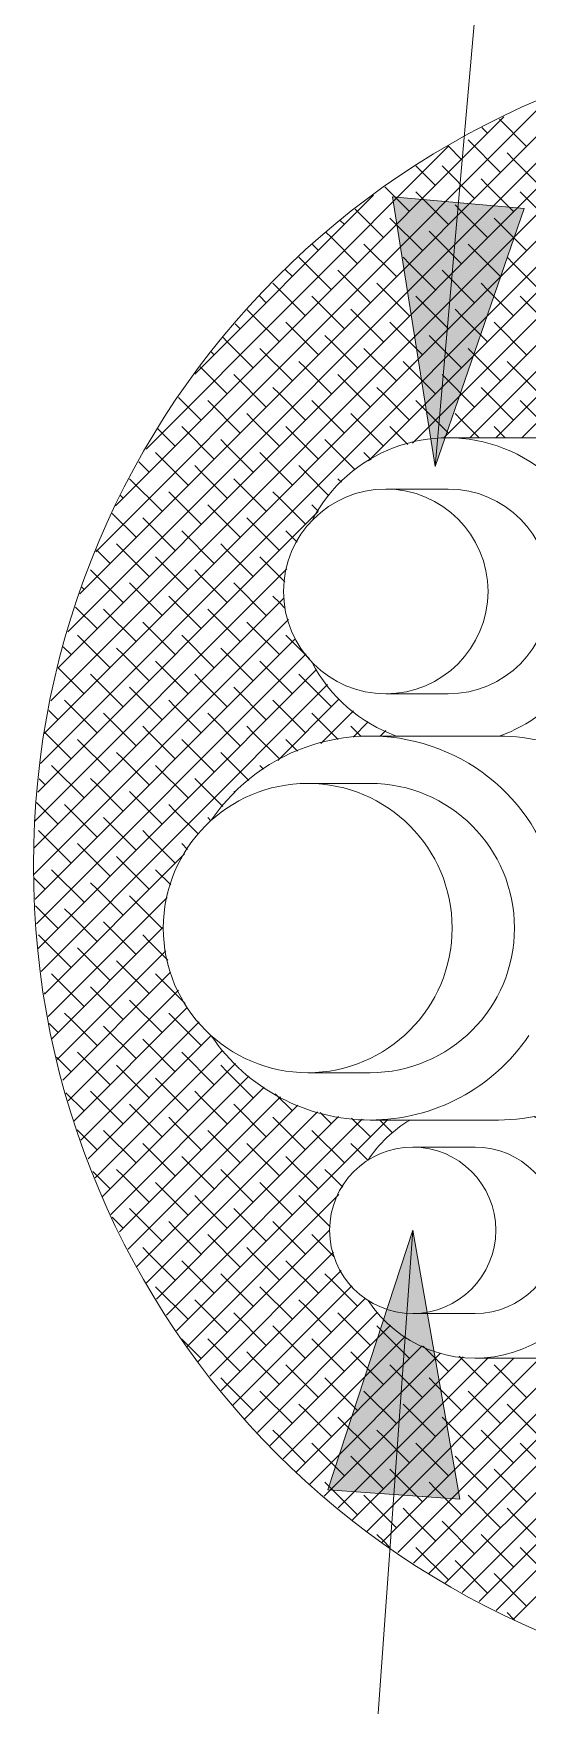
# Model space of a CAD drawing. Header units: feet. Extents: x 353 to 697, y -24 to 522.
# Drawn here: x 430.82 to 438.55, y 24.13 to 50.26 of the extents above; entities that cross this region are included whole.
import ezdxf

# ---------------------------------------------------------------- set-up
doc = ezdxf.new("R2010")
doc.units = ezdxf.units.FT
doc.header["$LTSCALE"] = 1.7
doc.layers.add('63', color=7, linetype='Continuous', lineweight=13)

msp = doc.modelspace()

# ---------------------------------------------------------------- hatches: boundary and pattern name
at = {"layer": '63'}
for points in [[(436.437, 47.705), (437.104, 43.49), (438.499, 47.523)], [(437.49, 27.354), (436.755, 31.558), (435.426, 27.503)]]:
    msp.add_hatch(color=256, dxfattribs=at).paths.add_polyline_path(points)

# ---------------------------------------------------------------- linework, layer by layer
for p, q in [((436.064, 43.578), (442.691, 50.204)), ((436.752, 43.858), (443.121, 50.227)), ((437.237, 43.936), (443.54, 50.238)), ((437.649, 43.94), (443.958, 50.25)), ((438.056, 43.94), (444.354, 50.238)), ((438.463, 43.94), (444.732, 50.209)), ((430.932, 38.853), (442.222, 50.143)), ((430.99, 39.318), (441.753, 50.081)), ((431.095, 39.83), (441.259, 49.994)), ((431.2, 40.343), (440.724, 49.867)), ((431.359, 40.908), (440.19, 49.739)), ((431.546, 41.503), (439.568, 49.525)), ((431.795, 42.16), (438.941, 49.305)), ((432.106, 42.878), (438.181, 48.953)), ((438.537, 48.494), (438.111, 48.92)), ((437.926, 48.698), (437.834, 48.79)), ((432.583, 43.762), (437.321, 48.5)), ((437.519, 48.291), (437.314, 48.496)), ((438.13, 48.087), (437.621, 48.596)), ((438.334, 48.291), (438.232, 48.392)), ((437.112, 47.883), (436.806, 48.189)), ((437.723, 47.68), (437.214, 48.189)), ((438.741, 47.883), (438.334, 48.291)), ((436.704, 47.476), (436.318, 47.862)), ((437.926, 47.883), (437.824, 47.985)), ((438.334, 47.476), (437.926, 47.883)), ((433.346, 44.932), (436.143, 47.729)), ((436.093, 47.68), (436.086, 47.687)), ((437.315, 47.272), (436.806, 47.782)), ((437.519, 47.476), (437.417, 47.578)), ((438.945, 47.272), (438.435, 47.782)), ((435.686, 47.272), (435.622, 47.336)), ((435.89, 47.476), (435.855, 47.511)), ((436.297, 47.069), (435.89, 47.476)), ((436.908, 46.865), (436.399, 47.374)), ((437.926, 47.069), (437.519, 47.476)), ((438.537, 46.865), (438.028, 47.374)), ((435.483, 47.069), (435.397, 47.155)), ((435.89, 46.661), (435.483, 47.069)), ((437.112, 47.069), (437.01, 47.171)), ((437.519, 46.661), (437.112, 47.069)), ((435.279, 46.865), (435.186, 46.958)), ((436.501, 46.458), (435.992, 46.967)), ((438.13, 46.458), (437.621, 46.967)), ((434.872, 46.458), (434.764, 46.565)), ((435.075, 46.661), (434.975, 46.761)), ((435.483, 46.254), (435.075, 46.661)), ((436.093, 46.051), (435.584, 46.56)), ((436.704, 46.661), (436.603, 46.763)), ((437.112, 46.254), (436.704, 46.661)), ((437.723, 46.051), (437.214, 46.56)), ((438.334, 46.661), (438.232, 46.763)), ((438.741, 46.254), (438.334, 46.661)), ((434.668, 46.254), (434.566, 46.356)), ((435.075, 45.847), (434.668, 46.254)), ((436.297, 46.254), (436.195, 46.356)), ((436.704, 45.847), (436.297, 46.254)), ((437.926, 46.254), (437.824, 46.356)), ((438.334, 45.847), (437.926, 46.254)), ((434.464, 46.051), (434.357, 46.158)), ((435.686, 45.643), (435.177, 46.152)), ((437.315, 45.643), (436.806, 46.152)), ((438.945, 45.643), (438.435, 46.152)), ((434.057, 45.643), (433.977, 45.723)), ((434.261, 45.847), (434.167, 45.941)), ((434.668, 45.44), (434.261, 45.847)), ((435.279, 45.236), (434.77, 45.745)), ((435.89, 45.847), (435.788, 45.949)), ((436.297, 45.44), (435.89, 45.847)), ((436.908, 45.236), (436.399, 45.745)), ((437.519, 45.847), (437.417, 45.949)), ((437.926, 45.44), (437.519, 45.847)), ((438.537, 45.236), (438.028, 45.745)), ((433.853, 45.44), (433.787, 45.506)), ((435.483, 45.44), (435.381, 45.541)), ((437.112, 45.44), (437.01, 45.541)), ((433.65, 45.236), (433.598, 45.288)), ((434.261, 45.032), (433.853, 45.44)), ((434.872, 44.829), (434.362, 45.338)), ((435.89, 45.032), (435.483, 45.44)), ((436.501, 44.829), (435.992, 45.338)), ((437.519, 45.032), (437.112, 45.44)), ((438.13, 44.829), (437.621, 45.338)), ((433.446, 45.032), (433.429, 45.049)), ((433.853, 44.625), (433.446, 45.032)), ((435.075, 45.032), (434.973, 45.134)), ((435.483, 44.625), (435.075, 45.032)), ((436.704, 45.032), (436.603, 45.134)), ((437.112, 44.625), (436.704, 45.032)), ((438.334, 45.032), (438.232, 45.134)), ((438.741, 44.625), (438.334, 45.032)), ((434.464, 44.421), (433.955, 44.93)), ((434.668, 44.625), (434.566, 44.727)), ((436.093, 44.421), (435.584, 44.93)), ((436.297, 44.625), (436.195, 44.727)), ((437.723, 44.421), (437.214, 44.93)), ((437.926, 44.625), (437.824, 44.727)), ((433.446, 44.218), (433.092, 44.572)), ((434.057, 44.014), (433.548, 44.523)), ((435.075, 44.218), (434.668, 44.625)), ((435.686, 44.014), (435.177, 44.523)), ((436.704, 44.218), (436.297, 44.625)), ((437.315, 44.014), (436.806, 44.523)), ((438.334, 44.218), (437.926, 44.625)), ((438.945, 44.014), (438.435, 44.523)), ((434.261, 44.218), (434.159, 44.32)), ((434.668, 43.81), (434.261, 44.218)), ((435.89, 44.218), (435.788, 44.32)), ((436.297, 43.81), (435.89, 44.218)), ((437.519, 44.218), (437.417, 44.32)), ((437.796, 43.94), (437.519, 44.218)), ((433.039, 43.81), (432.764, 44.085)), ((433.65, 43.607), (433.141, 44.116)), ((433.853, 43.81), (433.752, 43.912)), ((435.279, 43.607), (434.77, 44.116)), ((435.483, 43.81), (435.381, 43.912)), ((436.677, 43.838), (436.399, 44.116)), ((437.308, 43.94), (439.318, 43.94)), ((438.204, 43.94), (438.028, 44.116)), ((433.242, 43.199), (432.733, 43.709)), ((434.261, 43.403), (433.853, 43.81)), ((434.872, 43.199), (434.362, 43.709)), ((435.855, 43.438), (435.483, 43.81)), ((436.103, 43.598), (435.992, 43.709)), ((432.631, 43.403), (432.471, 43.563)), ((433.446, 43.403), (433.344, 43.505)), ((433.853, 42.996), (433.446, 43.403)), ((435.075, 43.403), (434.973, 43.505)), ((435.444, 43.035), (435.075, 43.403)), ((432.835, 42.792), (432.326, 43.301)), ((434.464, 42.792), (433.955, 43.301)), ((435.64, 43.245), (435.584, 43.301)), ((437.308, 43.14), (436.333, 43.14)), ((437.308, 43.14), (436.333, 43.14)), ((432.224, 42.996), (432.178, 43.042)), ((433.039, 42.996), (432.937, 43.098)), ((433.446, 42.589), (433.039, 42.996)), ((434.057, 42.385), (433.548, 42.894)), ((434.668, 42.996), (434.566, 43.098)), ((435.075, 42.589), (434.668, 42.996)), ((435.278, 42.793), (435.177, 42.894)), ((430.887, 38.401), (435.273, 42.787)), ((432.428, 42.385), (432.055, 42.758)), ((432.631, 42.589), (432.53, 42.69)), ((433.039, 42.181), (432.631, 42.589)), ((434.261, 42.589), (434.159, 42.69)), ((434.668, 42.181), (434.261, 42.589)), ((433.65, 41.978), (433.141, 42.487)), ((434.946, 42.311), (434.77, 42.487)), ((432.021, 41.978), (431.808, 42.19)), ((432.224, 42.181), (432.122, 42.283)), ((432.631, 41.774), (432.224, 42.181)), ((433.242, 41.57), (432.733, 42.079)), ((433.853, 42.181), (433.752, 42.283)), ((434.261, 41.774), (433.853, 42.181)), ((434.754, 41.687), (434.362, 42.079)), ((430.842, 37.948), (434.785, 41.891)), ((431.817, 41.774), (431.715, 41.876)), ((433.446, 41.774), (433.344, 41.876)), ((431.613, 41.57), (431.578, 41.605)), ((432.224, 41.367), (431.817, 41.774)), ((432.835, 41.163), (432.326, 41.672)), ((433.853, 41.367), (433.446, 41.774)), ((434.464, 41.163), (433.955, 41.672)), ((430.827, 37.526), (434.742, 41.44)), ((431.817, 40.959), (431.481, 41.296)), ((433.039, 41.367), (432.937, 41.468)), ((433.446, 40.959), (433.039, 41.367)), ((434.668, 41.367), (434.566, 41.468)), ((434.756, 41.279), (434.668, 41.367)), ((430.828, 37.119), (434.81, 41.102)), ((432.428, 40.756), (431.919, 41.265)), ((432.631, 40.959), (432.53, 41.061)), ((434.057, 40.756), (433.548, 41.265)), ((434.261, 40.959), (434.159, 41.061)), ((430.848, 36.732), (434.917, 40.801)), ((432.021, 40.348), (431.511, 40.858)), ((433.039, 40.552), (432.631, 40.959)), ((433.65, 40.348), (433.141, 40.858)), ((434.668, 40.552), (434.261, 40.959)), ((435.139, 40.488), (434.77, 40.858)), ((430.868, 36.344), (435.086, 40.563)), ((431.41, 40.552), (431.285, 40.676)), ((432.224, 40.552), (432.122, 40.654)), ((432.631, 40.145), (432.224, 40.552)), ((433.853, 40.552), (433.752, 40.654)), ((434.261, 40.145), (433.853, 40.552)), ((430.888, 35.957), (435.25, 40.32)), ((431.613, 39.941), (431.202, 40.352)), ((431.817, 40.145), (431.715, 40.247)), ((433.242, 39.941), (432.733, 40.45)), ((433.446, 40.145), (433.344, 40.247)), ((434.872, 39.941), (434.362, 40.45)), ((435.075, 40.145), (434.973, 40.247)), ((430.939, 35.601), (435.421, 40.083)), ((432.224, 39.737), (431.817, 40.145)), ((432.835, 39.534), (432.326, 40.043)), ((433.853, 39.737), (433.446, 40.145)), ((434.464, 39.534), (433.955, 40.043)), ((435.483, 39.737), (435.075, 40.145)), ((431.41, 39.737), (431.308, 39.839)), ((431.817, 39.33), (431.41, 39.737)), ((433.039, 39.737), (432.937, 39.839)), ((433.446, 39.33), (433.039, 39.737)), ((434.668, 39.737), (434.566, 39.839)), ((434.643, 38.898), (435.605, 39.86)), ((435.075, 39.33), (434.668, 39.737)), ((437.308, 39.94), (436.333, 39.94)), ((436.333, 39.94), (437.308, 39.94)), ((431.206, 39.534), (431.063, 39.677)), ((432.428, 39.127), (431.919, 39.636)), ((434.057, 39.127), (433.548, 39.636)), ((435.587, 39.226), (435.177, 39.636)), ((435.316, 39.164), (435.826, 39.673)), ((435.825, 39.265), (436.06, 39.5)), ((431.002, 39.33), (430.994, 39.338)), ((431.41, 38.923), (431.002, 39.33)), ((432.021, 38.719), (431.511, 39.228)), ((432.631, 39.33), (432.53, 39.432)), ((433.039, 38.923), (432.631, 39.33)), ((433.65, 38.719), (433.141, 39.228)), ((434.261, 39.33), (434.159, 39.432)), ((434.668, 38.923), (434.261, 39.33)), ((434.954, 39.044), (434.77, 39.228)), ((435.89, 39.33), (435.788, 39.432)), ((435.948, 39.272), (435.89, 39.33)), ((438.097, 39.28), (436.087, 39.28)), ((436.247, 39.28), (436.332, 39.365)), ((432.224, 38.923), (432.122, 39.025)), ((433.853, 38.923), (433.752, 39.025)), ((431.613, 38.312), (431.104, 38.821)), ((432.631, 38.516), (432.224, 38.923)), ((433.242, 38.312), (432.733, 38.821)), ((434.191, 38.586), (433.853, 38.923)), ((434.421, 38.762), (434.362, 38.821)), ((431.002, 38.516), (430.908, 38.61)), ((431.817, 38.516), (431.715, 38.617)), ((432.224, 38.108), (431.817, 38.516)), ((432.835, 37.905), (432.326, 38.414)), ((433.446, 38.516), (433.344, 38.617)), ((433.784, 38.177), (433.446, 38.516)), ((433.971, 38.398), (433.955, 38.414)), ((435.112, 38.54), (436.087, 38.54)), ((436.087, 38.54), (435.112, 38.54)), ((431.206, 37.905), (430.871, 38.24)), ((431.41, 38.108), (431.308, 38.21)), ((433.039, 38.108), (432.937, 38.21)), ((431.817, 37.701), (431.41, 38.108)), ((432.428, 37.497), (431.919, 38.006)), ((433.402, 37.745), (433.039, 38.108)), ((433.597, 37.957), (433.548, 38.006)), ((431.002, 37.701), (430.9, 37.803)), ((431.41, 37.294), (431.002, 37.701)), ((432.631, 37.701), (432.53, 37.803)), ((433.039, 37.294), (432.631, 37.701)), ((430.994, 35.249), (433.182, 37.437)), ((432.021, 37.09), (431.511, 37.599)), ((432.224, 37.294), (432.122, 37.396)), ((433.232, 37.508), (433.141, 37.599)), ((431.613, 36.683), (431.104, 37.192)), ((432.631, 36.886), (432.224, 37.294)), ((432.968, 36.957), (432.733, 37.192)), ((431.002, 36.886), (430.831, 37.058)), ((431.817, 36.886), (431.715, 36.988)), ((432.224, 36.479), (431.817, 36.886)), ((431.206, 36.275), (430.853, 36.629)), ((431.049, 34.897), (432.911, 36.759)), ((431.41, 36.479), (431.308, 36.581)), ((432.835, 36.275), (432.326, 36.785)), ((431.817, 36.072), (431.41, 36.479)), ((432.428, 35.868), (431.919, 36.377)), ((431.002, 36.072), (430.9, 36.174)), ((431.41, 35.665), (431.002, 36.072)), ((431.108, 34.549), (432.853, 36.294)), ((432.631, 36.072), (432.53, 36.174)), ((432.926, 35.778), (432.631, 36.072)), ((431.193, 34.226), (432.893, 35.926)), ((432.021, 35.461), (431.511, 35.97)), ((431.613, 35.054), (431.104, 35.563)), ((431.278, 33.904), (432.967, 35.593)), ((432.224, 35.665), (432.122, 35.766)), ((432.631, 35.257), (432.224, 35.665)), ((433.195, 35.101), (432.733, 35.563)), ((431.363, 33.582), (433.09, 35.308)), ((431.817, 35.257), (431.715, 35.359)), ((431.002, 35.257), (430.991, 35.268)), ((431.452, 33.263), (433.227, 35.038)), ((432.224, 34.85), (431.817, 35.257)), ((432.835, 34.646), (432.326, 35.155)), ((431.206, 34.646), (431.066, 34.786)), ((431.41, 34.85), (431.308, 34.952)), ((431.817, 34.443), (431.41, 34.85)), ((431.563, 32.967), (433.413, 34.816)), ((433.039, 34.85), (432.937, 34.952)), ((433.446, 34.443), (433.039, 34.85)), ((431.675, 32.672), (433.602, 34.599)), ((432.428, 34.239), (431.919, 34.748)), ((432.631, 34.443), (432.53, 34.544)), ((431.41, 34.035), (431.184, 34.261)), ((432.021, 33.832), (431.511, 34.341)), ((431.787, 32.376), (433.779, 34.368)), ((433.039, 34.035), (432.631, 34.443)), ((433.65, 33.832), (433.141, 34.341)), ((431.898, 32.08), (433.982, 34.164)), ((432.031, 31.806), (434.193, 33.968)), ((432.224, 34.035), (432.122, 34.137)), ((432.631, 33.628), (432.224, 34.035)), ((433.853, 34.035), (433.752, 34.137)), ((434.261, 33.628), (433.853, 34.035)), ((435.112, 34.02), (436.087, 34.02)), ((435.112, 34.02), (436.087, 34.02)), ((431.613, 33.424), (431.33, 33.707)), ((431.817, 33.628), (431.715, 33.73)), ((432.167, 31.535), (434.429, 33.796)), ((433.242, 33.424), (432.733, 33.934)), ((433.446, 33.628), (433.344, 33.73)), ((432.224, 33.221), (431.817, 33.628)), ((432.303, 31.263), (434.684, 33.644)), ((432.835, 33.017), (432.326, 33.526)), ((432.439, 30.992), (434.959, 33.512)), ((433.853, 33.221), (433.446, 33.628)), ((434.464, 33.017), (433.955, 33.526)), ((434.872, 33.424), (434.604, 33.692)), ((432.585, 30.731), (435.265, 33.41)), ((432.744, 30.482), (435.595, 33.333)), ((432.902, 30.233), (435.963, 33.294)), ((433.039, 33.221), (432.937, 33.323)), ((433.446, 32.813), (433.039, 33.221)), ((433.061, 29.985), (436.356, 33.28)), ((434.668, 33.221), (434.566, 33.323)), ((435.075, 32.813), (434.668, 33.221)), ((435.483, 33.221), (435.308, 33.396)), ((436.093, 33.017), (435.799, 33.311)), ((438.097, 33.28), (436.087, 33.28)), ((436.297, 33.221), (436.238, 33.28)), ((436.438, 33.08), (436.297, 33.221)), ((431.817, 32.813), (431.503, 33.128)), ((432.428, 32.61), (431.919, 33.119)), ((434.057, 32.61), (433.548, 33.119)), ((435.686, 32.61), (435.177, 33.119)), ((432.631, 32.813), (432.53, 32.915)), ((433.039, 32.406), (432.631, 32.813)), ((433.65, 32.203), (433.141, 32.712)), ((434.261, 32.813), (434.159, 32.915)), ((434.668, 32.406), (434.261, 32.813)), ((435.279, 32.203), (434.77, 32.712)), ((435.89, 32.813), (435.788, 32.915)), ((436.052, 32.651), (435.89, 32.813)), ((436.755, 32.858), (437.73, 32.858)), ((437.73, 32.858), (436.755, 32.858)), ((432.021, 32.203), (431.75, 32.474)), ((432.224, 32.406), (432.122, 32.508)), ((432.631, 31.999), (432.224, 32.406)), ((433.853, 32.406), (433.752, 32.508)), ((434.261, 31.999), (433.853, 32.406)), ((435.483, 32.406), (435.381, 32.508)), ((435.659, 32.23), (435.483, 32.406)), ((433.242, 31.795), (432.733, 32.304)), ((434.872, 31.795), (434.362, 32.304)), ((432.835, 31.388), (432.326, 31.897)), ((433.219, 29.736), (435.597, 32.114)), ((433.446, 31.999), (433.344, 32.101)), ((433.853, 31.592), (433.446, 31.999)), ((434.464, 31.388), (433.955, 31.897)), ((435.075, 31.999), (434.973, 32.101)), ((435.463, 31.611), (435.075, 31.999)), ((432.224, 31.592), (432.053, 31.763)), ((433.039, 31.592), (432.937, 31.693)), ((434.668, 31.592), (434.566, 31.693)), ((433.446, 31.184), (433.039, 31.592)), ((433.398, 29.507), (435.456, 31.565)), ((434.057, 30.981), (433.548, 31.49)), ((436.755, 31.558), (434.586, 1.394)), ((435.075, 31.184), (434.668, 31.592)), ((435.529, 31.138), (435.177, 31.49)), ((437.263, 26.041), (442.68, 31.458)), ((437.529, 25.9), (443.088, 31.458)), ((437.795, 25.758), (443.495, 31.458)), ((432.631, 31.184), (432.53, 31.286)), ((433.039, 30.777), (432.631, 31.184)), ((433.578, 29.28), (435.514, 31.216)), ((434.261, 31.184), (434.159, 31.286)), ((434.668, 30.777), (434.261, 31.184)), ((438.061, 25.617), (443.658, 31.214)), ((433.65, 30.573), (433.141, 31.082)), ((433.853, 30.777), (433.752, 30.879)), ((433.758, 29.053), (435.636, 30.93)), ((435.279, 30.573), (434.77, 31.082)), ((435.483, 30.777), (435.381, 30.879)), ((438.327, 25.476), (443.782, 30.931)), ((433.242, 30.166), (432.733, 30.675)), ((434.261, 30.37), (433.853, 30.777)), ((433.938, 28.825), (435.802, 30.689)), ((434.872, 30.166), (434.362, 30.675)), ((435.89, 30.37), (435.483, 30.777)), ((433.446, 30.37), (433.344, 30.472)), ((433.853, 29.962), (433.446, 30.37)), ((434.125, 28.605), (436.017, 30.497)), ((435.075, 30.37), (434.973, 30.472)), ((435.483, 29.962), (435.075, 30.37)), ((434.464, 29.759), (433.955, 30.268)), ((434.326, 28.399), (436.206, 30.278)), ((434.527, 28.193), (436.408, 30.074)), ((434.668, 29.962), (434.566, 30.064)), ((436.093, 29.759), (435.584, 30.268)), ((436.297, 29.962), (436.195, 30.064)), ((437.73, 30.258), (436.755, 30.258)), ((436.755, 30.258), (437.73, 30.258)), ((433.446, 29.555), (433.139, 29.862)), ((434.057, 29.351), (433.548, 29.861)), ((435.075, 29.555), (434.668, 29.962)), ((434.729, 27.987), (436.638, 29.896)), ((435.686, 29.351), (435.177, 29.861)), ((436.704, 29.555), (436.297, 29.962)), ((434.261, 29.555), (434.159, 29.657)), ((434.668, 29.148), (434.261, 29.555)), ((434.93, 27.78), (436.904, 29.754)), ((435.145, 27.588), (437.191, 29.635)), ((435.367, 27.403), (437.546, 29.582)), ((435.589, 27.218), (437.929, 29.558)), ((435.89, 29.555), (435.788, 29.657)), ((435.811, 27.033), (438.336, 29.558)), ((436.297, 29.148), (435.89, 29.555)), ((436.034, 26.848), (438.744, 29.558)), ((436.278, 26.685), (439.151, 29.558)), ((436.522, 26.521), (439.558, 29.558)), ((436.765, 26.358), (439.992, 29.584)), ((437.315, 29.351), (436.919, 29.748)), ((437.009, 26.194), (440.559, 29.744)), ((437.519, 29.555), (437.483, 29.591)), ((437.926, 29.148), (437.519, 29.555)), ((439.74, 29.558), (437.73, 29.558)), ((438.334, 29.555), (438.331, 29.558)), ((435.279, 28.944), (434.77, 29.453)), ((436.908, 28.944), (436.399, 29.453)), ((438.537, 28.944), (438.028, 29.453)), ((433.853, 29.148), (433.752, 29.25)), ((434.261, 28.741), (433.853, 29.148)), ((434.872, 28.537), (434.362, 29.046)), ((435.483, 29.148), (435.381, 29.25)), ((435.89, 28.741), (435.483, 29.148)), ((436.501, 28.537), (435.992, 29.046)), ((437.112, 29.148), (437.01, 29.25)), ((437.519, 28.741), (437.112, 29.148)), ((438.13, 28.537), (437.621, 29.046)), ((435.075, 28.741), (434.973, 28.842)), ((435.483, 28.333), (435.075, 28.741)), ((436.704, 28.741), (436.603, 28.842)), ((437.112, 28.333), (436.704, 28.741)), ((438.334, 28.741), (438.232, 28.842)), ((438.741, 28.333), (438.334, 28.741)), ((436.093, 28.13), (435.584, 28.639)), ((437.723, 28.13), (437.214, 28.639)), ((434.668, 28.333), (434.566, 28.435)), ((435.075, 27.926), (434.668, 28.333)), ((435.686, 27.722), (435.177, 28.231)), ((436.297, 28.333), (436.195, 28.435)), ((436.704, 27.926), (436.297, 28.333)), ((437.315, 27.722), (436.806, 28.231)), ((437.926, 28.333), (437.824, 28.435)), ((438.334, 27.926), (437.926, 28.333)), ((438.945, 27.722), (438.435, 28.231)), ((435.89, 27.926), (435.788, 28.028)), ((437.519, 27.926), (437.417, 28.028)), ((436.297, 27.519), (435.89, 27.926)), ((436.908, 27.315), (436.399, 27.824)), ((437.926, 27.519), (437.519, 27.926)), ((438.537, 27.315), (438.028, 27.824)), ((435.483, 27.519), (435.381, 27.62)), ((435.89, 27.111), (435.483, 27.519)), ((437.112, 27.519), (437.01, 27.62)), ((437.519, 27.111), (437.112, 27.519)), ((436.501, 26.908), (435.992, 27.417)), ((436.704, 27.111), (436.603, 27.213)), ((438.13, 26.908), (437.621, 27.417)), ((438.334, 27.111), (438.232, 27.213)), ((437.112, 26.704), (436.704, 27.111)), ((437.723, 26.5), (437.214, 27.01)), ((438.741, 26.704), (438.334, 27.111)), ((436.297, 26.704), (436.195, 26.806)), ((436.394, 26.607), (436.297, 26.704)), ((437.926, 26.704), (437.824, 26.806)), ((438.334, 26.297), (437.926, 26.704)), ((437.315, 26.093), (436.806, 26.602)), ((437.519, 26.297), (437.417, 26.399)), ((438.945, 26.093), (438.435, 26.602)), ((437.926, 25.889), (437.519, 26.297)), ((438.537, 25.686), (438.028, 26.195)), ((438.334, 25.482), (438.232, 25.584)), ((438.349, 25.467), (438.334, 25.482))]:
    msp.add_line(p, q, dxfattribs=at)
msp.add_lwpolyline([(437.104, 43.49), (440.135, 77.822), (434.952, 77.822)], dxfattribs=at)
for points in [[(436.437, 47.705), (437.104, 43.49), (438.499, 47.523)], [(437.49, 27.354), (436.755, 31.558), (435.426, 27.503)]]:
    msp.add_lwpolyline(points, close=True, dxfattribs=at)
for centre, radius in [((443.82, 37.258), 13), ((436.333, 41.54), 1.6), ((436.333, 41.54), 1.6), ((435.112, 36.28), 2.26), ((435.112, 36.28), 2.26), ((436.755, 31.558), 1.3), ((436.755, 31.558), 1.3)]:
    msp.add_circle(centre, radius, dxfattribs=at)
for centre, radius, start, end in [((437.308, 41.54), 2.4, 344.8004, 152.474), ((436.333, 41.54), 1.6, 0, 180), ((436.333, 41.54), 1.6, 0, 90), ((437.308, 41.54), 1.6, 270, 90), ((437.308, 41.54), 1.6, 270, 90), ((436.333, 41.54), 1.6, 180, 0), ((436.333, 41.54), 1.6, 270, 0), ((437.308, 41.54), 2.4, 207.526, 250.3421), ((437.308, 41.54), 2.4, 289.654, 324.0983), ((436.087, 36.28), 3, 351.9871, 145.8713), ((438.097, 36.28), 3, 61.3056, 90), ((435.112, 36.28), 2.26, 0, 180), ((435.112, 36.28), 2.26, 0, 90), ((436.087, 36.28), 2.26, 270, 90), ((436.087, 36.28), 2.26, 270, 90), ((435.112, 36.28), 2.26, 180, 0), ((435.112, 36.28), 2.26, 270, 0), ((436.087, 36.28), 3, 214.1287, 325.9555), ((437.73, 31.558), 2, 213.2803, 62.5152), ((437.73, 31.558), 2, 120.5528, 146.7197), ((438.097, 36.28), 3, 270, 284.4234), ((436.755, 31.558), 1.3, 0, 180), ((436.755, 31.558), 1.3, 0, 90), ((437.73, 31.558), 1.3, 270, 90), ((437.73, 31.558), 1.3, 270, 90), ((436.755, 31.558), 1.3, 180, 0), ((436.755, 31.558), 1.3, 270, 0)]:
    msp.add_arc(centre, radius, start, end, dxfattribs=at)

doc.saveas('drawing.dxf')
